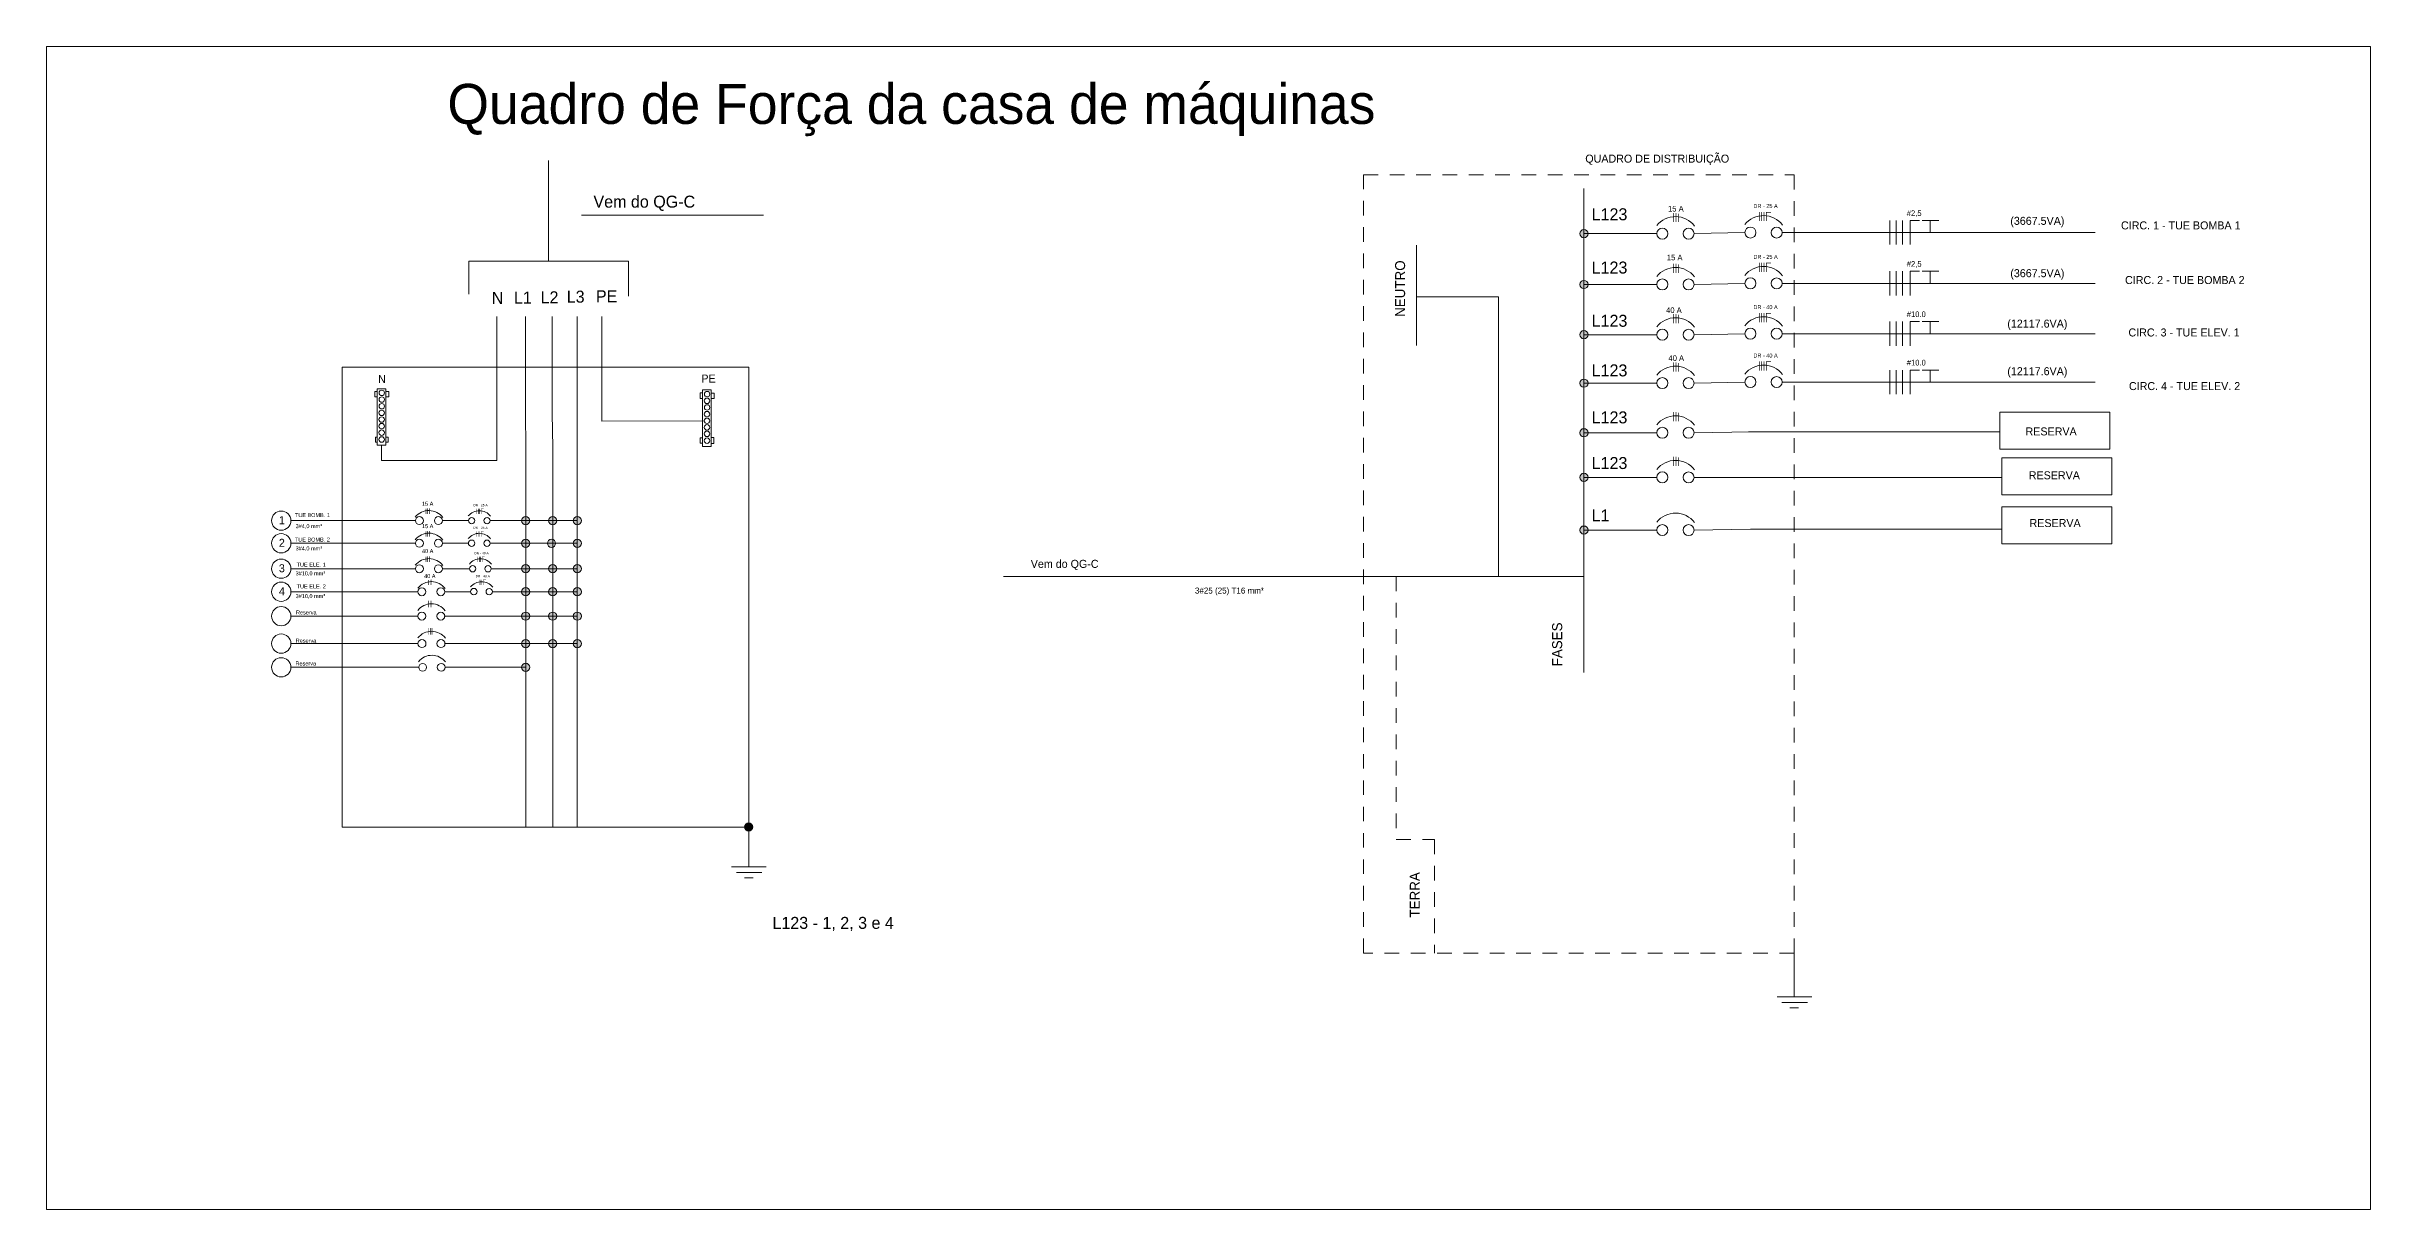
# Model space of a CAD drawing. Header units: millimetres. Extents: x 178 to 457, y 838 to 920.
# Drawn here: x 202.12 to 221.97, y 868.5 to 878.43 of the extents above; entities that cross this region are included whole.
import ezdxf

# ---------------------------------------------------------------- set-up
doc = ezdxf.new("R2010")
doc.units = ezdxf.units.MM
doc.linetypes.add('DASHED', pattern=[0.75, 0.5, -0.25])
doc.linetypes.add('DASHED2', pattern=[0.375, 0.25, -0.125])
doc.layers.add('Unifilar', color=255, linetype='Continuous')

msp = doc.modelspace()

# ---------------------------------------------------------------- hatches: boundary and pattern name
at = {"layer": 'Unifilar', "lineweight": 5, "true_color": 0xffffff}
h = msp.add_hatch(color=7, dxfattribs=at)
h.dxf.hatch_style = 1
edge = h.paths.add_edge_path()
edge.add_arc((215.2527958, 876.8324339), 0.0350053, 0, 360)
edge = h.paths.add_edge_path()
edge.add_arc((215.2527958, 876.3981582), 0.0350053, 0, 360)
edge = h.paths.add_edge_path()
edge.add_arc((215.2527958, 875.9686383), 0.0350053, 0, 360)
edge = h.paths.add_edge_path()
edge.add_arc((215.2527958, 875.5552458), 0.0350053, 0, 360)
edge = h.paths.add_edge_path()
edge.add_arc((215.2527958, 875.1310933), 0.0350053, 0, 360)
edge = h.paths.add_edge_path()
edge.add_arc((215.2527958, 874.7499054), 0.0350053, 0, 360)
edge = h.paths.add_edge_path()
edge.add_arc((215.2527958, 874.2997184), 0.0350053, 0, 360)
h = msp.add_hatch(color=7, dxfattribs=at)
h.dxf.hatch_style = 1
edge = h.paths.add_edge_path()
edge.add_arc((206.2115753, 874.380454), 0.0350053, 0, 360)
edge = h.paths.add_edge_path()
edge.add_arc((206.4418364, 874.380454), 0.0350053, 0, 360)
edge = h.paths.add_edge_path()
edge.add_arc((206.6523164, 874.380454), 0.0350053, 0, 360)
edge = h.paths.add_edge_path()
edge.add_arc((206.2115753, 874.1871262), 0.0350053, 0, 360)
edge = h.paths.add_edge_path()
edge.add_arc((206.4319459, 874.1871262), 0.0350053, 0, 360)
edge = h.paths.add_edge_path()
edge.add_arc((206.6523164, 874.1871262), 0.0350053, 0, 360)
edge = h.paths.add_edge_path()
edge.add_arc((206.2115753, 873.9699208), 0.0350053, 0, 360)
edge = h.paths.add_edge_path()
edge.add_arc((206.4418364, 873.9699208), 0.0350053, 0, 360)
edge = h.paths.add_edge_path()
edge.add_arc((206.6523164, 873.9699208), 0.0350053, 0, 360)
edge = h.paths.add_edge_path()
edge.add_arc((206.2115753, 873.7729812), 0.0350053, 0, 360)
edge = h.paths.add_edge_path()
edge.add_arc((206.4418364, 873.7729812), 0.0350053, 0, 360)
edge = h.paths.add_edge_path()
edge.add_arc((206.6523164, 873.7729812), 0.0350053, 0, 360)
edge = h.paths.add_edge_path()
edge.add_arc((206.2115753, 873.5645293), 0.0350053, 0, 360)
edge = h.paths.add_edge_path()
edge.add_arc((206.4418364, 873.5645293), 0.0350053, 0, 360)
edge = h.paths.add_edge_path()
edge.add_arc((206.6523164, 873.5645293), 0.0350053, 0, 360)
edge = h.paths.add_edge_path()
edge.add_arc((206.2115753, 873.3300929), 0.0350053, 0, 360)
edge = h.paths.add_edge_path()
edge.add_arc((206.4418364, 873.3300929), 0.0350053, 0, 360)
edge = h.paths.add_edge_path()
edge.add_arc((206.6523164, 873.3300929), 0.0350053, 0, 360)
edge = h.paths.add_edge_path()
edge.add_arc((206.2115753, 873.1276354), 0.0350053, 0, 360)
h = msp.add_hatch(color=7, dxfattribs=at)
h.dxf.hatch_style = 1
edge = h.paths.add_edge_path()
edge.add_arc((208.116338, 871.7634344), 0.0350053, 0, 360)

# ---------------------------------------------------------------- linework, layer by layer
at = {"layer": 'Unifilar', "color": 7, "lineweight": 5, "true_color": 0xffffff}
for p, q in [((221.9736433, 878.4307769), (202.1167583, 878.4307769)), ((202.1167583, 868.4961128), (202.1167583, 878.4307769)), ((221.9736433, 868.4961128), (221.9736433, 878.4307769)), ((206.4068315, 876.5984011), (206.4068315, 877.4572402)), ((215.2527958, 873.902401), (215.2527958, 877.219142)), ((206.6886008, 876.9909268), (208.2421277, 876.9909268)), ((217.8660471, 876.9444763), (217.8660471, 876.7383351)), ((217.9219413, 876.9444763), (217.9219413, 876.7383351)), ((217.9740522, 876.9444763), (217.9740522, 876.7383351)), ((218.041068, 876.9444763), (218.041068, 876.7383351)), ((218.041068, 876.9444763), (218.1204466, 876.9444763)), ((218.2119844, 876.9444763), (218.1441239, 876.9444763)), ((218.2119844, 876.8414057), (218.2119844, 876.9444763)), ((218.2119844, 876.9444763), (218.2865516, 876.9444763)), ((213.8212884, 876.2925077), (213.8212884, 876.7324113)), ((215.8763319, 876.8324339), (215.2527958, 876.8324339)), ((216.1941384, 876.8321994), (216.6285854, 876.8405063)), ((216.9463827, 876.8414057), (219.6214485, 876.8414057)), ((205.7249171, 876.4644411), (205.7249171, 876.5984011)), ((205.7249171, 876.5984011), (207.0887459, 876.5984011)), ((207.0887459, 876.5984011), (207.0887459, 876.4723167)), ((217.8660471, 876.5102006), (217.8660471, 876.3040594)), ((217.9219413, 876.5102006), (217.9219413, 876.3040594)), ((217.9740522, 876.5102006), (217.9740522, 876.3040594)), ((218.041068, 876.5102006), (218.041068, 876.3040594)), ((218.041068, 876.5102006), (218.1204466, 876.5102006)), ((218.2119844, 876.5102006), (218.1441239, 876.5102006)), ((218.2119844, 876.40713), (218.2119844, 876.5102006)), ((218.2119844, 876.5102006), (218.2865516, 876.5102006)), ((205.7249171, 876.4644411), (205.7249171, 876.314755)), ((207.0887459, 876.4723167), (207.0887459, 876.2989787)), ((214.521676, 876.2925077), (213.8212884, 876.2925077)), ((213.8212884, 876.2925077), (213.8212884, 875.8769833)), ((214.521676, 873.902401), (214.521676, 876.2925077)), ((215.8763319, 876.3981582), (215.2527958, 876.3981582)), ((216.1941384, 876.3979237), (216.6285854, 876.4062306)), ((216.9463827, 876.40713), (219.6214485, 876.40713)), ((205.9638426, 876.1256659), (205.9638426, 875.2964229)), ((206.2102881, 876.1256659), (206.2102881, 875.2964229)), ((206.4365031, 876.1256659), (206.4365031, 875.2964229)), ((206.6509883, 876.1256659), (206.6509883, 875.2964229)), ((206.8624901, 876.1256659), (206.8624901, 875.2964229)), ((215.8763319, 875.9686383), (215.2527958, 875.9686383)), ((216.1941384, 875.9684038), (216.6285854, 875.9767107)), ((216.9463827, 875.9776101), (219.6214485, 875.9776101)), ((217.8660471, 876.0806807), (217.8660471, 875.8745395)), ((217.9219413, 876.0806807), (217.9219413, 875.8745395)), ((217.9740522, 876.0806807), (217.9740522, 875.8745395)), ((218.041068, 876.0806807), (218.041068, 875.8745395)), ((218.041068, 876.0806807), (218.1204466, 876.0806807)), ((218.2119844, 876.0806807), (218.1441239, 876.0806807)), ((218.2119844, 875.9776101), (218.2119844, 876.0806807)), ((218.2119844, 876.0806807), (218.2865516, 876.0806807)), ((208.116338, 875.6907535), (204.6426411, 875.6907535)), ((204.6426411, 875.2128264), (204.6426411, 875.6907535)), ((208.116338, 871.7634344), (208.116338, 875.6907535)), ((204.9434919, 875.4586372), (204.9434919, 875.5075711)), ((204.9434919, 875.5075711), (205.0166081, 875.5075711)), ((205.0166081, 875.0238753), (205.0166081, 875.5075711)), ((207.7230469, 875.4481782), (207.7230469, 875.4971121)), ((207.7230469, 875.4971121), (207.7961631, 875.4971121)), ((207.7961631, 875.0134163), (207.7961631, 875.4971121)), ((215.8763319, 875.5552458), (215.2527958, 875.5552458)), ((216.1941384, 875.5550113), (216.6285854, 875.5633182)), ((216.9463827, 875.5642176), (219.6214485, 875.5642176)), ((217.8660471, 875.6672881), (217.8660471, 875.461147)), ((217.9219413, 875.6672881), (217.9219413, 875.461147)), ((217.9740522, 875.6672881), (217.9740522, 875.461147)), ((218.041068, 875.6672881), (218.041068, 875.461147)), ((218.041068, 875.6672881), (218.1204466, 875.6672881)), ((218.2119844, 875.6672881), (218.1441239, 875.6672881)), ((218.2119844, 875.5642176), (218.2119844, 875.6672881)), ((218.2119844, 875.6672881), (218.2865516, 875.6672881)), ((204.9434919, 875.4831041), (204.9232539, 875.4831041)), ((204.9232539, 875.4831041), (204.9232539, 875.4393119)), ((204.9232539, 875.4393119), (204.9434919, 875.4393119)), ((204.9434919, 875.4586372), (204.9434919, 875.0238753)), ((205.0166081, 875.4822514), (205.0414088, 875.4822514)), ((205.0414088, 875.4393119), (205.0166081, 875.4393119)), ((205.0414088, 875.4822514), (205.0414088, 875.4393119)), ((205.9638426, 875.2964229), (205.9637811, 875.0040938)), ((206.2115753, 875.006326), (206.2102881, 875.2964229)), ((206.4418364, 875.0048462), (206.4365031, 875.2964229)), ((206.6509883, 875.2964229), (206.6523164, 875.0092856)), ((206.8624901, 875.2964229), (206.8624901, 875.2294082)), ((207.7230469, 875.4726452), (207.7024076, 875.4726452)), ((207.7024076, 875.4726452), (207.7024076, 875.4238868)), ((207.7024076, 875.4238868), (207.7230469, 875.4238868)), ((207.7230469, 875.4481782), (207.7230469, 875.0134163)), ((207.7961631, 875.4705885), (207.8221973, 875.4705885)), ((207.8221973, 875.4238868), (207.7961631, 875.4238868)), ((207.8221973, 875.4705885), (207.8221973, 875.4238868)), ((218.8071643, 875.1397613), (218.8071643, 875.3066295)), ((218.8071643, 875.3066295), (219.7471721, 875.3066295)), ((219.7471721, 875.3066295), (219.7471721, 874.9913055)), ((204.6426411, 875.2128264), (204.6426411, 871.7634344)), ((204.9434919, 875.0948182), (204.9265644, 875.0948182)), ((204.9265644, 875.0948182), (204.9265644, 875.0516781)), ((205.0166081, 875.0938901), (205.0365862, 875.0938901)), ((205.0365862, 875.0938901), (205.0365862, 875.05075)), ((206.8624901, 875.2294082), (207.7370173, 875.2336072)), ((215.8763319, 875.1310933), (215.2527958, 875.1310933)), ((216.1941384, 875.1308588), (216.6756232, 875.1400651)), ((216.6597326, 875.1397613), (218.8071643, 875.1397613)), ((218.8071643, 875.1397613), (218.8071643, 874.9913055)), ((204.9265644, 875.0516781), (204.9434919, 875.0516781)), ((204.9434919, 875.0238753), (205.0166081, 875.0238753)), ((204.98005, 875.0238753), (204.98005, 874.8933639)), ((205.0365862, 875.05075), (205.0166081, 875.05075)), ((205.9637811, 875.0040938), (205.9637811, 874.8933639)), ((206.2115753, 875.006326), (206.2115753, 871.7634344)), ((206.4418364, 875.0048462), (206.4418364, 871.7634344)), ((206.6523164, 875.0092856), (206.6523164, 871.7634344)), ((207.7024076, 875.0430751), (207.7024076, 875.0885729)), ((207.7024076, 875.0885729), (207.7230469, 875.0885729)), ((207.7230469, 875.0430751), (207.7024076, 875.0430751)), ((207.7230469, 875.0134163), (207.7961631, 875.0134163)), ((207.8198268, 875.0909807), (207.7961631, 875.0909807)), ((207.7961631, 875.0406924), (207.8198268, 875.0406924)), ((207.8198268, 875.0406924), (207.8198268, 875.0909807)), ((219.7471721, 874.9913055), (218.8071643, 874.9913055)), ((218.8230548, 874.7496709), (218.8230548, 874.9165392)), ((218.8230548, 874.9165392), (219.7630627, 874.9165392)), ((219.7630627, 874.9165392), (219.7630627, 874.6012152)), ((205.9637811, 874.8933639), (204.98005, 874.8933639)), ((215.8763319, 874.7499054), (215.2527958, 874.7499054)), ((216.1941384, 874.7496709), (216.6756232, 874.7496709)), ((216.6756232, 874.7496709), (218.8230548, 874.7496709)), ((218.8230548, 874.7496709), (218.8230548, 874.6012152)), ((219.7630627, 874.6012152), (218.8230548, 874.6012152)), ((218.8230548, 874.3315123), (218.8230548, 874.4983805)), ((218.8230548, 874.4983805), (219.7630627, 874.4983805)), ((219.7630627, 874.4983805), (219.7630627, 874.1830565)), ((205.2690448, 874.3806201), (204.2048885, 874.3806201)), ((205.4996202, 874.3804569), (205.7218513, 874.380454)), ((205.9081997, 874.380454), (206.6523164, 874.380454)), ((215.8763319, 874.2997184), (215.2527958, 874.2997184)), ((216.1941384, 874.2994839), (216.6756232, 874.3086902)), ((216.6756232, 874.3086902), (218.8230548, 874.3086902)), ((218.8230548, 874.3315123), (218.8230548, 874.1830565)), ((205.2690448, 874.1872922), (204.2048885, 874.1872922)), ((205.4996202, 874.1871291), (205.7217695, 874.1871262)), ((205.9081179, 874.1871262), (206.2115753, 874.1871262)), ((206.2115753, 874.1871262), (206.6523164, 874.1871262)), ((219.7630627, 874.1830565), (218.8230548, 874.1830565)), ((205.2690448, 873.9700868), (204.2048885, 873.9700868)), ((205.4996202, 873.9699167), (205.7305566, 873.9699208)), ((205.9169049, 873.9699208), (206.6523164, 873.9699208)), ((211.6694698, 873.90287), (210.2944535, 873.90287)), ((211.6694698, 873.90287), (212.668257, 873.9026355)), ((212.668257, 873.9026355), (213.804443, 873.9026355)), ((213.804443, 873.9026355), (214.1222495, 873.902401)), ((214.1222495, 873.902401), (215.2527958, 873.902401)), ((215.2527958, 873.902401), (215.2527958, 873.0844257)), ((205.2896841, 873.7731473), (204.2048885, 873.7731473)), ((205.5202595, 873.7729847), (205.7409409, 873.7729812)), ((205.9272548, 873.7729812), (206.6523164, 873.7729812)), ((205.2896841, 873.5646953), (204.2048885, 873.5646953)), ((205.5147565, 873.5645293), (206.2115753, 873.5645293)), ((206.2115753, 873.5645293), (206.6523164, 873.5645293)), ((205.2910328, 873.330259), (204.2048885, 873.330259)), ((205.5161052, 873.3300929), (206.6523164, 873.3300929)), ((205.297572, 873.1278015), (204.2048885, 873.1278015)), ((205.5226444, 873.1276354), (206.2115753, 873.1276354)), ((204.6426411, 871.7634344), (208.116338, 871.7634344)), ((208.116338, 871.7984397), (208.116338, 871.4234641)), ((207.9704092, 871.4234641), (208.26577, 871.4234641)), ((208.011481, 871.3752812), (208.2287743, 871.3752812)), ((208.0795399, 871.3292793), (208.1540395, 871.3292793)), ((217.0493176, 870.6870879), (217.0493176, 870.3121124)), ((216.9033889, 870.3121124), (217.1987497, 870.3121124)), ((216.9444607, 870.2639294), (217.1617539, 870.2639294)), ((217.0125195, 870.2179276), (217.0870192, 870.2179276)), ((202.1167583, 868.4961128), (221.9736433, 868.4961128))]:
    msp.add_line(p, q, dxfattribs=at)
at = {"layer": 'Unifilar', "color": 7, "linetype": 'DASHED', "lineweight": 5, "ltscale": 0.25, "true_color": 0xffffff}
for p, q in [((213.6496738, 873.9026355), (213.6496738, 871.6575555)), ((213.6496738, 871.6575555), (213.9763878, 871.6575555)), ((213.9763878, 871.6575555), (213.9763878, 870.6870879))]:
    msp.add_line(p, q, dxfattribs=at)
at = {"layer": 'Unifilar', "color": 7, "linetype": 'DASHED2', "lineweight": 5, "ltscale": 0.5, "true_color": 0xffffff}
msp.add_lwpolyline([(217.0493176, 870.6870879), (213.3701722, 870.6870879), (213.3701722, 877.334921), (217.0493176, 877.334921)], close=True, dxfattribs=at)
at = {"layer": 'Unifilar', "color": 7, "lineweight": 5, "true_color": 0xffffff}
for points, const_width in [([(216.0204625, 877.0087862), (216.0204704, 876.9304713)], 0.0055939), ([(216.0399926, 877.0087882), (216.0400005, 876.9304733)], 0.0055939), ([(216.060269, 877.0031971), (216.0602764, 876.9304761)], 0.0055939), ([(216.7519638, 877.01776), (216.7519717, 876.9394451)], 0.0055939), ([(216.7727074, 877.017758), (216.7727153, 876.9394431)], 0.0055939), ([(216.7922374, 877.01776), (216.7922454, 876.9394451)], 0.0055939), ([(216.8097166, 877.0149655), (216.8526033, 877.0149699)], 0.0055939), ([(216.8125139, 877.0121689), (216.8125212, 876.9394479)], 0.0055939), ([(216.0204625, 876.5745104), (216.0204704, 876.4961956)], 0.0055939), ([(216.0399926, 876.5745124), (216.0400005, 876.4961976)], 0.0055939), ([(216.060269, 876.5689213), (216.0602764, 876.4962004)], 0.0055939), ([(216.7519638, 876.5834842), (216.7519717, 876.5051694)], 0.0055939), ([(216.7727074, 876.5834822), (216.7727153, 876.5051674)], 0.0055939), ([(216.7922374, 876.5834842), (216.7922454, 876.5051694)], 0.0055939), ([(216.8097166, 876.5806898), (216.8526033, 876.5806941)], 0.0055939), ([(216.8125139, 876.5778931), (216.8125212, 876.5051722)], 0.0055939), ([(216.0204625, 876.1449906), (216.0204704, 876.0666757)], 0.0055939), ([(216.0399926, 876.1449925), (216.0400005, 876.0666777)], 0.0055939), ([(216.060269, 876.1394014), (216.0602764, 876.0666805)], 0.0055939), ([(216.7519638, 876.1539643), (216.7519717, 876.0756495)], 0.0055939), ([(216.7727074, 876.1539624), (216.7727153, 876.0756475)], 0.0055939), ([(216.7922374, 876.1539643), (216.7922454, 876.0756495)], 0.0055939), ([(216.8097166, 876.1511699), (216.8526033, 876.1511743)], 0.0055939), ([(216.8125139, 876.1483732), (216.8125212, 876.0756523)], 0.0055939), ([(216.0204625, 875.731598), (216.0204704, 875.6532832)], 0.0055939), ([(216.0399926, 875.7316), (216.0400005, 875.6532852)], 0.0055939), ([(216.060269, 875.7260089), (216.0602764, 875.653288)], 0.0055939), ([(216.7519638, 875.7405718), (216.7519717, 875.662257)], 0.0055939), ([(216.7727074, 875.7405698), (216.7727153, 875.662255)], 0.0055939), ([(216.7922374, 875.7405718), (216.7922454, 875.662257)], 0.0055939), ([(216.8097166, 875.7377774), (216.8526033, 875.7377817)], 0.0055939), ([(216.8125139, 875.7349807), (216.8125212, 875.6622598)], 0.0055939), ([(216.0204625, 875.3074456), (216.0204704, 875.2291307)], 0.0055939), ([(216.0399926, 875.3074476), (216.0400005, 875.2291327)], 0.0055939), ([(216.060269, 875.3018565), (216.0602764, 875.2291355)], 0.0055939), ([(216.0204625, 874.9262577), (216.0204704, 874.8479428)], 0.0055939), ([(216.0399926, 874.9262596), (216.0400005, 874.8479448)], 0.0055939), ([(216.060269, 874.9206686), (216.0602764, 874.8479476)], 0.0055939), ([(205.3590119, 874.4822806), (205.3590176, 874.4379732)], 0.0040585), ([(205.3740617, 874.4847912), (205.3740675, 874.4379717)], 0.0040585), ([(205.3882322, 874.485628), (205.388237, 874.4379732)], 0.0040585), ([(205.7942004, 874.4838609), (205.794205, 874.4379403)], 0.00328), ([(205.8063635, 874.4838598), (205.8063682, 874.4379392)], 0.00328), ([(205.8178152, 874.4838609), (205.8178198, 874.4379403)], 0.00328), ([(205.8280643, 874.4822224), (205.8532113, 874.4822249)], 0.00328), ([(205.8297044, 874.4805826), (205.8297088, 874.437942)], 0.00328), ([(205.3590119, 874.2889528), (205.3590176, 874.2446453)], 0.0040585), ([(205.3740617, 874.2914634), (205.3740675, 874.2446439)], 0.0040585), ([(205.3882322, 874.2923002), (205.388237, 874.2446453)], 0.0040585), ([(205.7941186, 874.2905331), (205.7941233, 874.2446125)], 0.00328), ([(205.8062818, 874.2905319), (205.8062864, 874.2446113)], 0.00328), ([(205.8177334, 874.2905331), (205.8177381, 874.2446125)], 0.00328), ([(205.8279825, 874.2888946), (205.8531295, 874.2888971)], 0.00328), ([(205.8296227, 874.2872547), (205.829627, 874.2446141)], 0.00328), ([(205.3590119, 874.0717474), (205.3590176, 874.0274399)], 0.0040585), ([(205.3740617, 874.074258), (205.3740675, 874.0274385)], 0.0040585), ([(205.3882322, 874.0750948), (205.388237, 874.0274399)], 0.0040585), ([(205.8029057, 874.0733277), (205.8029103, 874.0274071)], 0.00328), ([(205.8150688, 874.0733265), (205.8150735, 874.0274059)], 0.00328), ([(205.8265205, 874.0733277), (205.8265251, 874.0274071)], 0.00328), ([(205.8367695, 874.0716892), (205.8619166, 874.0716917)], 0.00328), ([(205.8384097, 874.0700493), (205.838414, 874.0274087)], 0.00328), ([(205.3796512, 873.8748078), (205.3796569, 873.8305004)], 0.0040585), ([(205.394701, 873.8773184), (205.3947068, 873.8304989)], 0.0040585), ([(205.4088715, 873.8781552), (205.4088763, 873.8305004)], 0.0040585), ([(205.8132702, 873.8774354), (205.8132748, 873.8315147)], 0.00328), ([(205.8254333, 873.8774342), (205.825438, 873.8315136)], 0.00328), ([(205.836885, 873.8774354), (205.8368896, 873.8315147)], 0.00328), ([(205.847134, 873.8757968), (205.8722811, 873.8757994)], 0.00328), ([(205.8487742, 873.874157), (205.8487785, 873.8315164)], 0.00328), ([(205.3796512, 873.6980955), (205.3796569, 873.6412764)], 0.0040585), ([(205.394701, 873.6980941), (205.3947068, 873.641275)], 0.0040585), ([(205.4088705, 873.6980955), (205.4088763, 873.6412764)], 0.0040585), ([(205.3809999, 873.4636592), (205.3810056, 873.4068401)], 0.0040585), ([(205.3960498, 873.4636577), (205.3960555, 873.4068387)], 0.0040585), ([(205.4102192, 873.4636592), (205.410225, 873.4068401)], 0.0040585)]:
    msp.add_lwpolyline(points, dxfattribs=dict(at, const_width=const_width))
for centre, radius in [((216.6756232, 876.8414057), 0.0470464), ((216.8993369, 876.8411712), 0.0470464), ((215.2527958, 876.8324339), 0.0350053), ((215.9233783, 876.8324339), 0.0470464), ((216.147092, 876.8321994), 0.0470464), ((215.2527958, 876.3981582), 0.0350053), ((215.9233783, 876.3981582), 0.0470464), ((216.147092, 876.3979237), 0.0470464), ((216.6756232, 876.40713), 0.0470464), ((216.8993369, 876.4068955), 0.0470464), ((215.2527958, 875.9686383), 0.0350053), ((215.9233783, 875.9686383), 0.0470464), ((216.147092, 875.9684038), 0.0470464), ((216.6756232, 875.9776101), 0.0470464), ((216.8993369, 875.9773756), 0.0470464), ((204.981787, 875.471968), 0.0233441), ((215.2527958, 875.5552458), 0.0350053), ((215.9233783, 875.5552458), 0.0470464), ((216.147092, 875.5550113), 0.0470464), ((216.6756232, 875.5642176), 0.0470464), ((216.8993369, 875.5639831), 0.0470464), ((204.9803565, 875.3006616), 0.0233441), ((204.9812148, 875.4145314), 0.0233441), ((204.9816644, 875.3576718), 0.0233441), ((207.7599115, 875.2902027), 0.0233441), ((207.7607698, 875.4040725), 0.0233441), ((207.7612194, 875.3472128), 0.0233441), ((207.761342, 875.461509), 0.0233441), ((204.9805609, 875.18777), 0.0233441), ((204.9808061, 875.2441782), 0.0233441), ((204.9808878, 875.1323651), 0.0233441), ((204.9808878, 875.0736494), 0.0233441), ((207.7601159, 875.1773111), 0.0233441), ((207.7603611, 875.2337192), 0.0233441), ((207.7604428, 875.1219061), 0.0233441), ((215.2527958, 875.1310933), 0.0350053), ((215.9233783, 875.1310933), 0.0470464), ((216.147092, 875.1308588), 0.0470464), ((207.7604428, 875.0631904), 0.0233441), ((215.2527958, 874.7499054), 0.0350053), ((215.9233783, 874.7499054), 0.0470464), ((216.147092, 874.7496709), 0.0470464), ((204.1226942, 874.3806201), 0.0821943), ((205.303178, 874.3806201), 0.0341332), ((205.465487, 874.38045), 0.0341332), ((205.7494374, 874.380454), 0.0275861), ((205.8806139, 874.3803165), 0.0275861), ((206.2115753, 874.380454), 0.0350053), ((206.4418364, 874.380454), 0.0350053), ((206.6523164, 874.380454), 0.0350053), ((215.2527958, 874.2997184), 0.0350053), ((215.9233783, 874.2997184), 0.0470464), ((216.147092, 874.2994839), 0.0470464), ((204.1226942, 874.1872922), 0.0821943), ((205.303178, 874.1872922), 0.0341332), ((205.465487, 874.1871221), 0.0341332), ((205.7493556, 874.1871262), 0.0275861), ((205.8805322, 874.1869887), 0.0275861), ((206.2115753, 874.1871262), 0.0350053), ((206.4319459, 874.1871262), 0.0350053), ((206.6523164, 874.1871262), 0.0350053), ((204.1226942, 873.9700868), 0.0821943), ((205.303178, 873.9700868), 0.0341332), ((205.465487, 873.9699167), 0.0341332), ((205.7581426, 873.9699208), 0.0275861), ((205.8893192, 873.9697833), 0.0275861), ((206.2115753, 873.9699208), 0.0350053), ((206.4418364, 873.9699208), 0.0350053), ((206.6523164, 873.9699208), 0.0350053), ((204.1226942, 873.7731473), 0.0821943), ((205.3238173, 873.7731473), 0.0341332), ((205.4861263, 873.7729772), 0.0341332), ((205.7685071, 873.7740284), 0.0275861), ((205.8996837, 873.773891), 0.0275861), ((206.2115753, 873.7729812), 0.0350053), ((206.4418364, 873.7729812), 0.0350053), ((206.6523164, 873.7729812), 0.0350053), ((204.1226942, 873.5646953), 0.0821943), ((205.3238173, 873.5646953), 0.0341332), ((205.4861263, 873.5645252), 0.0341332), ((206.2115753, 873.5645293), 0.0350053), ((206.4418364, 873.5645293), 0.0350053), ((206.6523164, 873.5645293), 0.0350053), ((204.1226942, 873.330259), 0.0821943), ((205.325166, 873.330259), 0.0341332), ((205.4874751, 873.3300889), 0.0341332), ((206.2115753, 873.3300929), 0.0350053), ((206.4418364, 873.3300929), 0.0350053), ((206.6523164, 873.3300929), 0.0350053), ((204.1226942, 873.1278015), 0.0821943), ((205.3308905, 873.1278015), 0.0333185), ((205.4893259, 873.1276354), 0.0333185), ((206.2115753, 873.1276354), 0.0350053), ((208.116338, 871.7634344), 0.0350053)]:
    msp.add_circle(centre, radius, dxfattribs=at)
for centre, radius in [((216.0351605, 876.7727828), 0.2048441), ((216.7874054, 876.7817546), 0.2048441), ((216.0351605, 876.3385071), 0.2048441), ((216.7874054, 876.3474789), 0.2048441), ((216.0351605, 875.9089872), 0.2048441), ((216.7874054, 875.917959), 0.2048441), ((216.0351605, 875.4955947), 0.2048441), ((216.7874054, 875.5045665), 0.2048441), ((216.0351605, 875.0714422), 0.2048441), ((216.0351605, 874.6902543), 0.2048441), ((205.3842784, 874.3181139), 0.1486187), ((205.8149819, 874.3454771), 0.1201122), ((216.0351605, 874.2400673), 0.2048441), ((205.3842784, 874.1247861), 0.1486187), ((205.8149001, 874.1521492), 0.1201122), ((205.3842784, 873.9075807), 0.1486187), ((205.8236872, 873.9349439), 0.1201122), ((205.4049177, 873.7106411), 0.1486187), ((205.8340517, 873.7390515), 0.1201122), ((205.4049177, 873.5214172), 0.1486187), ((205.4062664, 873.2869809), 0.1486187), ((205.4100554, 873.0855563), 0.1450717)]:
    msp.add_arc(centre, radius, 37.18546741, 141.5135363, dxfattribs=at)

# ---------------------------------------------------------------- texts
at = {"layer": 'Unifilar', "color": 7, "lineweight": 5, "true_color": 0xffffff, "attachment_point": 1}
for s, width, gutter_width, heights, insert, char_height in [('Quadro de Força da casa de máquinas', 12.694108215, 3.0654318, [0.6510979], (205.5419771, 878.1114215), 0.341898442), ('\\pxqc;QUADRO DE DISTRIBUIÇÃO', 1.877081336, 3.0654318, [0.0878725], (214.9407234, 877.5070047), 0.068379688), ('Vem do QG-C', 1.490141886, 3.0654318, [0.0249249], (206.7902926, 877.1566969), 0.102569533), ('DR - 25 A', 0.49046908, 3.0654318, [0.0249249], (216.7009857, 877.0850856), 0.03418984), ('L123 ', 0.49046908, 3.0654318, [0.0249249], (215.319103, 877.0487653), 0.10256953), ('15 A', 0.49046908, 3.0654318, [0.0249249], (215.971732, 877.0695179), 0.04850128), ('#2,5', 0.49046908, 3.0654318, [0.0249249], (218.0114894, 877.0315879), 0.04850128), ('\\pxqc;(3667.5VA)', 1.000254183, 3.0654318, [0.0468782], (218.6269914, 876.9756356), 0.068379688), ('\\pxqc;CIRC. 1 - TUE BOMBA 1', 1.361416817, 3.0654318, [0.0468782], (219.671705, 876.9367998), 0.068379688), ('L123 ', 0.49046908, 3.0654318, [0.0249249], (215.319103, 876.5938873), 0.10256953), ('15 A', 0.49046908, 3.0654318, [0.0249249], (215.9616784, 876.6526961), 0.04850128), ('DR - 25 A', 0.49046908, 3.0654318, [0.0249249], (216.7009857, 876.6508099), 0.03418984), ('#2,5', 0.49046908, 3.0654318, [0.0249249], (218.0114894, 876.5973122), 0.04850128), ('\\pxqc;(3667.5VA)', 1.000254183, 3.0654318, [0.0468782], (218.6269914, 876.528519), 0.068379688), ('N', 0.49046908, 3.0654318, [0.0249249], (205.9202967, 876.3349861), 0.1025695), ('L1', 0.49046908, 3.0654318, [0.0249249], (206.11082, 876.3375444), 0.10256953), ('L2', 0.49046908, 3.0654318, [0.0249249], (206.3386289, 876.3394757), 0.10256953), ('L3', 0.49046908, 3.0654318, [0.0249249], (206.5620238, 876.3451441), 0.10256953), ('PE', 0.49046908, 3.0654318, [0.0249249], (206.8110563, 876.3489314), 0.10256953), ('\\pxqc;CIRC. 2 - TUE BOMBA 2', 1.36551463, 3.0654318, [0.0094776], (219.7042585, 876.4700069), 0.068379688), ('L123 ', 0.49046908, 3.0654318, [0.0249249], (215.319103, 876.1390842), 0.10256953), ('40 A', 0.49046908, 3.0654318, [0.0249249], (215.9549754, 876.2026312), 0.04850128), ('DR - 40 A', 0.49046908, 3.0654318, [0.0249249], (216.7009857, 876.22129), 0.03418984), ('#10.0', 0.49046908, 3.0654318, [0.0249249], (218.0114894, 876.1677923), 0.04850128), ('\\pxqc;(12117.6VA)', 1.000254183, 3.0654318, [0.0468782], (218.6269914, 876.097663), 0.068379688), ('\\pxqc;CIRC. 3 - TUE ELEV. 1', 1.352615907, 3.0654318, [0.0094776], (219.7042585, 876.0222303), 0.068379688), ('L123 ', 0.49046908, 3.0654318, [0.0249249], (215.319103, 875.7152628), 0.10256953), ('40 A', 0.49046908, 3.0654318, [0.0249249], (215.9750825, 875.7931417), 0.04850128), ('DR - 40 A', 0.49046908, 3.0654318, [0.0249249], (216.7009857, 875.8078975), 0.03418984), ('#10.0', 0.49046908, 3.0654318, [0.0249249], (218.0114894, 875.7543997), 0.04850128), ('\\pxqc;(12117.6VA)', 1.000254183, 3.0654318, [0.0468782], (218.6269914, 875.6911926), 0.068379688), ('N', 0.49046908, 3.0654318, [0.0249249], (204.9505429, 875.6236886), 0.0683797), ('PE', 0.49046908, 3.0654318, [0.0249249], (207.7122786, 875.6285168), 0.06837969), ('\\pxqc;CIRC. 4 - TUE ELEV. 2', 1.361215322, 3.0654318, [0.0094776], (219.7042585, 875.5642176), 0.068379688), ('L123 ', 0.49046908, 3.0654318, [0.0249249], (215.319103, 875.3139395), 0.10256953), ('\\pxqc;RESERVA', 1.083632803, 3.0654318, [0.0094776], (218.7028782, 875.1767204), 0.068379688), ('L123 ', 0.49046908, 3.0654318, [0.0249249], (215.319103, 874.9240227), 0.10256953), ('\\pxqc;RESERVA', 1.114212693, 3.0654318, [0.0094776], (218.7151664, 874.8021606), 0.068379688), ('15 A', 0.49046908, 3.0654318, [0.0249249], (205.325264, 874.5423624), 0.03418984), ('DR - 25 A', 0.287590982, 1.7974436, [0.014615], (205.7643089, 874.523338), 0.02004752), ('1', 0.49046908, 3.0654318, [0.0249249], (204.1025741, 874.4185248), 0.0683797), ('TUE BOMB. 1', 0.49046908, 3.0654318, [0.0249249], (204.2389984, 874.4452369), 0.034189844), ('3#4,0 mm{\\fISOCPEUR|b0|i0|c0|p34;²}', 0.49046908, 3.0654318, [0.0249249], (204.2454998, 874.350453), 0.034189844), ('15 A', 0.49046908, 3.0654318, [0.0249249], (205.325264, 874.3505231), 0.03418984), ('DR - 25 A', 0.287590982, 1.7974436, [0.014615], (205.7642271, 874.3300101), 0.02004752), ('L1 ', 0.49046908, 3.0654318, [0.0249249], (215.319103, 874.4766015), 0.10256953), ('\\pxqc;RESERVA', 1.110748913, 3.0654318, [0.0094776], (218.7233807, 874.3941172), 0.068379688), ('2', 0.49046908, 3.0654318, [0.0249249], (204.1025741, 874.2251969), 0.0683797), ('TUE BOMB. 2', 0.49046908, 3.0654318, [0.0249249], (204.2389984, 874.236005), 0.034189844), ('3#4,0 mm{\\fISOCPEUR|b0|i0|c0|p34;²}', 0.49046908, 3.0654318, [0.0249249], (204.2454998, 874.1603549), 0.034189844), ('40 A', 0.49046908, 3.0654318, [0.0249249], (205.325264, 874.1376096), 0.03418984), ('DR - 40 A', 0.287590982, 1.7974436, [0.014615], (205.7730142, 874.1128047), 0.02004752), ('3', 0.49046908, 3.0654318, [0.0249249], (204.1025741, 874.0079915), 0.0683797), ('3#10,0 mm{\\fISOCPEUR|b0|i0|c0|p34;²}', 0.49046908, 3.0654318, [0.0249249], (204.2454998, 873.9469711), 0.034189844), ('TUE ELE. 1', 0.49046908, 3.0654318, [0.0249249], (204.2541093, 874.0220725), 0.03418984), ('40 A', 0.49046908, 3.0654318, [0.0249249], (205.3436313, 873.9240656), 0.03418984), ('DR - 40 A', 0.287590982, 1.7974436, [0.014615], (205.7833787, 873.9169124), 0.02004752), ('\\pxqc;Vem do QG-C', 1.014360067, 3.0654318, [0.0878725], (210.3090619, 874.0455856), 0.068379688), ('4', 0.49046908, 3.0654318, [0.0249249], (204.1025741, 873.811052), 0.0683797), ('3#10,0 mm{\\fISOCPEUR|b0|i0|c0|p34;²}', 0.49046908, 3.0654318, [0.0249249], (204.2454998, 873.7528703), 0.034189844), ('TUE ELE. 2', 0.49046908, 3.0654318, [0.0249249], (204.2544806, 873.8360842), 0.03418984), ('3#25 (25) T16 mm{\\fISOCPEUR|b0|i0|c0|p34;²}', 0.925366637, 3.0654318, [0.0249249], (211.9291885, 873.8087322), 0.051284766), ('Reserva', 0.49046908, 3.0654318, [0.0249249], (204.2488295, 873.6130977), 0.03418984), ('Reserva', 0.49046908, 3.0654318, [0.0249249], (204.2461728, 873.3722449), 0.03418984), ('Reserva', 0.49046908, 3.0654318, [0.0249249], (204.2445293, 873.1773901), 0.03418984), ('L123 - 1, 2, 3 e 4', 3.344974523, 3.0654318, [0], (208.3195751, 870.9958442), 0.102569533)]:
    msp.add_mtext_dynamic_manual_height_columns(s, width=width, gutter_width=gutter_width, heights=heights, dxfattribs=dict(at, insert=insert, char_height=char_height))
at = {"layer": 'Unifilar', "color": 7, "lineweight": 5, "true_color": 0xffffff, "char_height": 0.08547461, "attachment_point": 1, "rotation": 90}
for s, width, insert in [('\\pxqc;NEUTRO', 0.714614359, (213.6395501, 876.0049953)), ('\\pxqc;FASES', 0.308453029, (214.9815126, 873.1694291)), ('\\pxqc,t0;TERRA', 0.555182836, (213.7648215, 870.9063608))]:
    msp.add_mtext_dynamic_manual_height_columns(s, width=width, gutter_width=3.0654318, heights=[0.0094776], dxfattribs=dict(at, insert=insert))

doc.saveas('drawing.dxf')
